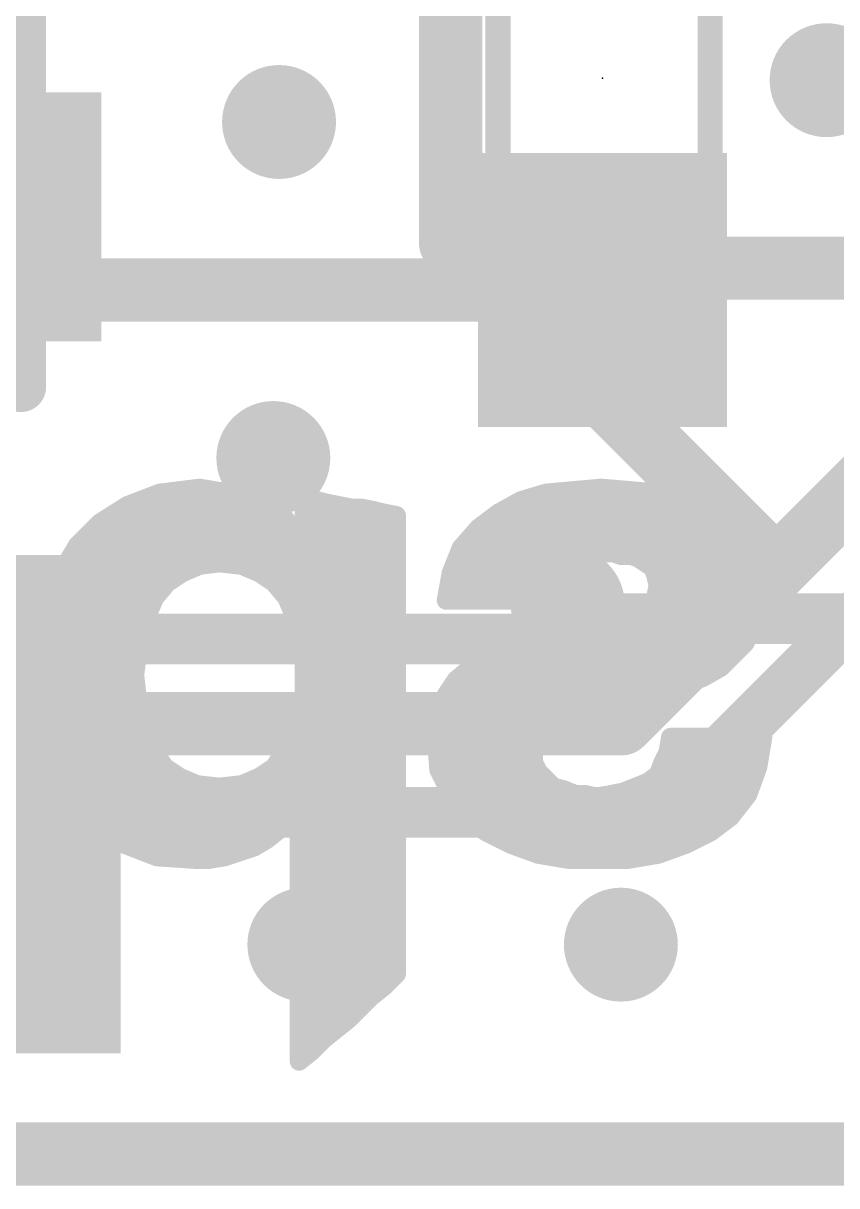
# Model space of a CAD drawing. Extents: x -25 to 77, y -62 to 26.
# Drawn here: x 15.71 to 18.974, y -0.127 to 4.539 of the extents above; entities that cross this region are included whole.
import ezdxf

# ---------------------------------------------------------------- set-up
doc = ezdxf.new("R2010")
doc.units = 0
for name, color, linetype in [('1', 12, 'CONTINUOUS'), ('16', 53, 'CONTINUOUS'), ('18', 110, 'CONTINUOUS'), ('20', 53, 'CONTINUOUS'), ('21', 41, 'CONTINUOUS'), ('22', 40, 'CONTINUOUS'), ('23', 53, 'CONTINUOUS'), ('51', 53, 'CONTINUOUS')]:
    doc.layers.add(name, color=color, linetype=linetype)

# ---------------------------------------------------------------- blocks, each defined once
blk = doc.blocks.new('RECT')
blk.add_solid([(-0.5, -0.5), (0.5, -0.5), (-0.5, 0.5), (0.5, 0.5)])
blk = doc.blocks.new('ROUNDV')
at = {"const_width": 0.5}
blk.add_lwpolyline([(0, -0.25, 1), (0, 0.25, 1), (0, -0.25)], format="xyb", dxfattribs=at)

msp = doc.modelspace()

# ---------------------------------------------------------------- linework, layer by layer
at = {"layer": '1'}
for points, const_width in [([(18.034, 3.468), (18.122, 3.556)], 0.254), ([(18.122, 3.556), (20.066, 3.556)], 0.254), ([(18.034, 3.468), (14.5678, 3.468)], 0.254), ([(17.9527, 2.1488), (17.8943, 2.2073)], 0.2032), ([(19.6774, 2.1488), (17.9527, 2.1488)], 0.2032), ([(0, 0), (25.4, 0)], 0.254)]:
    msp.add_lwpolyline(points, dxfattribs=dict(at, const_width=const_width))
for points, const_width in [([(18.122, 3.6195, 1), (18.122, 3.4925)], 0.127), ([(18.1669, 3.5111, 1), (18.0771, 3.6009)], 0.127), ([(18.034, 3.4045, 1), (18.034, 3.5315)], 0.127), ([(17.9891, 3.5129, 1), (18.0789, 3.4231)], 0.127), ([(17.9302, 2.2432, 1), (17.8584, 2.1713)], 0.1016), ([(17.9527, 2.1996, 1), (17.9527, 2.098)], 0.1016), ([(17.9168, 2.1129, 1), (17.9886, 2.1848)], 0.1016)]:
    msp.add_lwpolyline(points, format="xyb", dxfattribs=dict(at, const_width=const_width))
at = {"layer": '16'}
for points, const_width in [([(17.4244, 4.666), (17.4244, 3.6576)], 0.254), ([(17.4244, 3.6576), (18.7325, 2.3495)], 0.254), ([(18.7325, 2.3495), (19.7104, 3.3274)], 0.254), ([(20.066, 3.175), (18.2626, 1.3716)], 0.2032), ([(18.1102, 1.7272), (18.7325, 2.3495)], 0.254), ([(17.8943, 2.2073), (17.7546, 2.0676)], 0.2032), ([(17.7546, 2.0676), (10.8864, 2.0676)], 0.2032), ([(10.7188, 1.7272), (18.1102, 1.7272)], 0.254), ([(18.2626, 1.3716), (12.5476, 1.3716)], 0.2032), ([(0, 0), (25.4, 0)], 0.254)]:
    msp.add_lwpolyline(points, dxfattribs=dict(at, const_width=const_width))
for points, const_width in [([(17.4693, 3.7025, 1), (17.3795, 3.6127)], 0.127), ([(17.3609, 3.6576, 1), (17.4879, 3.6576)], 0.127), ([(18.7774, 2.3046, 1), (18.6876, 2.3944)], 0.127), ([(18.6876, 2.3944, 1), (18.7774, 2.3046)], 0.127), ([(18.6876, 2.3046, 1), (18.7774, 2.3944)], 0.127), ([(17.9302, 2.1713, 1), (17.8584, 2.2432)], 0.1016), ([(17.7187, 2.1035, 1), (17.7905, 2.0316)], 0.1016), ([(17.7546, 2.0168, 1), (17.7546, 2.1184)], 0.1016), ([(18.0653, 1.7721, 1), (18.1551, 1.6823)], 0.127), ([(18.1102, 1.6637, 1), (18.1102, 1.7907)], 0.127), ([(18.2267, 1.4075, 1), (18.2985, 1.3357)], 0.1016), ([(18.2626, 1.3208, 1), (18.2626, 1.4224)], 0.1016)]:
    msp.add_lwpolyline(points, format="xyb", dxfattribs=dict(at, const_width=const_width))
at = {"layer": '20', "const_width": 0.2032}
msp.add_lwpolyline([(25.4, 0), (0, 0)], dxfattribs=at)
at = {"layer": '21', "const_width": 0.2032}
msp.add_lwpolyline([(15.7, 4.73), (15.7, 3.08)], dxfattribs=at)
at = {"layer": '21', "const_width": 0.1016}
msp.add_lwpolyline([(15.6492, 3.08, 1), (15.7508, 3.08)], format="xyb", dxfattribs=at)
at = {"layer": '22', "const_width": 0.0762}
for points in [[(16.417, 2.673), (16.257, 2.653)], [(16.597, 2.643), (16.417, 2.673)], [(18.027, 2.673), (17.807, 2.653)], [(18.147, 2.663), (18.027, 2.673)], [(16.257, 2.653), (16.127, 2.603)], [(16.369, 2.667), (16.453, 2.667)], [(16.657, 2.613), (16.597, 2.643)], [(16.887, 2.623), (16.837, 2.633)], [(16.837, 2.633), (16.837, 2.453)], [(16.927, 2.613), (16.887, 2.623)], [(17.707, 2.623), (17.617, 2.573)], [(17.807, 2.653), (17.707, 2.623)], [(17.961, 2.667), (18.099, 2.667)], [(18.257, 2.653), (18.147, 2.663)], [(18.357, 2.623), (18.257, 2.653)], [(18.447, 2.573), (18.357, 2.623)], [(16.127, 2.603), (16.017, 2.533)], [(16.1078, 2.5908), (16.694, 2.5908)], [(16.757, 2.553), (16.657, 2.613)], [(16.837, 2.5908), (17.078, 2.5908)], [(17.027, 2.593), (16.927, 2.613)], [(17.067, 2.593), (17.027, 2.593)], [(17.117, 2.583), (17.067, 2.593)], [(17.157, 2.573), (17.117, 2.583)], [(17.649, 2.5908), (18.415, 2.5908)], [(16.017, 2.533), (15.927, 2.443)], [(16.837, 2.453), (16.757, 2.553)], [(17.207, 2.563), (17.157, 2.573)], [(17.207, 0.723), (17.207, 2.563)], [(17.617, 2.573), (17.537, 2.513)], [(18.527, 2.513), (18.447, 2.573)], [(15.9986, 2.5146), (16.7877, 2.5146)], [(16.837, 2.5146), (17.207, 2.5146)], [(17.537, 2.513), (17.467, 2.433)], [(17.5391, 2.5146), (18.5249, 2.5146)], [(18.587, 2.443), (18.527, 2.513)], [(15.927, 2.443), (15.857, 2.323)], [(15.9243, 2.4384), (17.207, 2.4384)], [(17.4717, 2.4384), (18.5888, 2.4384)], [(18.627, 2.343), (18.587, 2.443)], [(17.467, 2.433), (17.427, 2.333)], [(17.857, 2.373), (17.897, 2.393)], [(17.897, 2.393), (17.937, 2.403)], [(17.937, 2.403), (17.987, 2.413)], [(17.987, 2.413), (18.077, 2.413)], [(18.077, 2.413), (18.107, 2.403)], [(18.107, 2.403), (18.147, 2.403)], [(18.147, 2.403), (18.177, 2.393)], [(18.177, 2.393), (18.237, 2.353)], [(15.8799, 2.3622), (16.4151, 2.3622)], [(16.347, 2.333), (16.417, 2.363)], [(16.417, 2.363), (16.497, 2.373)], [(16.497, 2.373), (16.587, 2.363)], [(16.587, 2.363), (16.657, 2.333)], [(16.5889, 2.3622), (17.207, 2.3622)], [(17.4387, 2.3622), (17.8462, 2.3622)], [(17.797, 2.313), (17.857, 2.373)], [(18.2232, 2.3622), (18.6193, 2.3622)], [(18.237, 2.353), (18.247, 2.323)], [(18.647, 2.213), (18.627, 2.343)], [(15.857, 2.323), (15.807, 2.193)], [(16.287, 2.293), (16.347, 2.333)], [(16.657, 2.333), (16.717, 2.293)], [(17.427, 2.333), (17.407, 2.223)], [(17.787, 2.273), (17.797, 2.313)], [(18.247, 2.323), (18.257, 2.283)], [(15.8428, 2.286), (16.2812, 2.286)], [(16.237, 2.233), (16.287, 2.293)], [(16.717, 2.293), (16.767, 2.233)], [(16.7228, 2.286), (17.207, 2.286)], [(17.4185, 2.286), (17.7903, 2.286)], [(17.777, 2.223), (17.787, 2.273)], [(18.257, 2.283), (18.247, 2.233)], [(18.2563, 2.286), (18.6358, 2.286)], [(15.8135, 2.2098), (16.2271, 2.2098)], [(16.207, 2.163), (16.237, 2.233)], [(16.767, 2.233), (16.797, 2.163)], [(16.7769, 2.2098), (17.207, 2.2098)], [(17.407, 2.223), (17.777, 2.223)], [(18.247, 2.233), (18.217, 2.193)], [(18.2296, 2.2098), (18.6466, 2.2098)], [(18.637, 2.133), (18.647, 2.213)], [(15.807, 2.193), (15.777, 2.053)], [(16.177, 2.083), (16.207, 2.163)], [(16.797, 2.163), (16.837, 2.003)], [(18.177, 2.163), (18.117, 2.143)], [(18.217, 2.193), (18.177, 2.163)], [(15.7943, 2.1336), (16.196, 2.1336)], [(16.8043, 2.1336), (17.207, 2.1336)], [(18.117, 2.143), (17.977, 2.103)], [(18.0841, 2.1336), (18.6371, 2.1336)], [(18.607, 2.053), (18.637, 2.133)], [(16.157, 1.923), (16.177, 2.083)], [(17.817, 2.073), (17.727, 2.053)], [(17.897, 2.093), (17.817, 2.073)], [(17.977, 2.103), (17.897, 2.093)], [(15.777, 2.053), (15.777, 1.913)], [(15.7779, 2.0574), (16.1738, 2.0574)], [(16.8234, 2.0574), (17.207, 2.0574)], [(17.647, 2.023), (17.577, 1.993)], [(17.727, 2.053), (17.647, 2.023)], [(17.7468, 2.0574), (18.6087, 2.0574)], [(18.507, 1.953), (18.607, 2.053)], [(15.777, 1.9812), (16.1643, 1.9812)], [(16.837, 2.003), (16.837, 1.833)], [(16.837, 1.9812), (17.207, 1.9812)], [(17.577, 1.993), (17.507, 1.953)], [(17.5564, 1.9812), (18.5352, 1.9812)], [(16.157, 1.923), (15.777, 1.913)], [(15.777, 1.913), (16.157, 1.923)], [(16.167, 1.833), (16.157, 1.923)], [(17.507, 1.953), (17.447, 1.903)], [(18.437, 1.913), (18.507, 1.953)], [(15.777, 1.913), (15.787, 1.773)], [(15.7776, 1.905), (16.159, 1.905)], [(16.837, 1.905), (17.207, 1.905)], [(17.447, 1.903), (17.407, 1.843)], [(17.4494, 1.905), (18.4157, 1.905)], [(18.277, 1.863), (18.357, 1.883)], [(18.357, 1.883), (18.437, 1.913)], [(15.783, 1.8288), (16.1675, 1.8288)], [(16.177, 1.753), (16.167, 1.833)], [(16.837, 1.833), (16.797, 1.673)], [(16.836, 1.8288), (17.207, 1.8288)], [(17.407, 1.843), (17.377, 1.763)], [(17.4017, 1.8288), (18.176, 1.8288)], [(18.097, 1.813), (18.197, 1.833)], [(18.197, 1.833), (18.277, 1.863)], [(17.867, 1.753), (18.007, 1.793)], [(18.007, 1.793), (18.097, 1.813)], [(15.787, 1.773), (15.807, 1.633)], [(15.7899, 1.7526), (16.1771, 1.7526)], [(16.197, 1.673), (16.177, 1.753)], [(16.8169, 1.7526), (17.207, 1.7526)], [(17.377, 1.763), (17.367, 1.673)], [(17.3758, 1.7526), (17.8663, 1.7526)], [(17.817, 1.723), (17.867, 1.753)], [(17.767, 1.663), (17.787, 1.693)], [(17.787, 1.693), (17.817, 1.723)], [(15.8008, 1.6764), (16.1961, 1.6764)], [(15.857, 1.513), (16.197, 1.673)], [(16.197, 1.673), (15.857, 1.513)], [(16.277, 1.553), (16.197, 1.673)], [(16.797, 1.673), (16.717, 1.553)], [(16.7979, 1.6764), (17.207, 1.6764)], [(17.367, 1.673), (17.377, 1.543)], [(17.3674, 1.6764), (17.7759, 1.6764)], [(17.757, 1.623), (17.767, 1.663)], [(18.307, 1.673), (18.297, 1.613)], [(18.677, 1.673), (18.307, 1.673)], [(18.657, 1.553), (18.677, 1.673)], [(15.807, 1.633), (15.857, 1.513)], [(15.8207, 1.6002), (16.0423, 1.6002)], [(16.0423, 1.6002), (16.2455, 1.6002)], [(16.7485, 1.6002), (17.207, 1.6002)], [(17.3726, 1.6002), (17.757, 1.6002)], [(17.757, 1.573), (17.757, 1.623)], [(18.297, 1.613), (18.277, 1.573)], [(18.2906, 1.6002), (18.6649, 1.6002)], [(16.337, 1.513), (16.277, 1.553)], [(16.717, 1.553), (16.657, 1.513)], [(17.777, 1.533), (17.757, 1.573)], [(18.277, 1.573), (18.257, 1.523)], [(18.617, 1.443), (18.657, 1.553)], [(15.8524, 1.524), (15.8804, 1.524)], [(15.857, 1.513), (15.927, 1.403)], [(15.8804, 1.524), (16.3205, 1.524)], [(16.407, 1.483), (16.337, 1.513)], [(16.657, 1.513), (16.587, 1.483)], [(16.6735, 1.524), (17.207, 1.524)], [(17.377, 1.543), (17.427, 1.443)], [(17.3865, 1.524), (17.786, 1.524)], [(17.837, 1.473), (17.777, 1.533)], [(18.257, 1.523), (18.217, 1.493)], [(18.2574, 1.524), (18.6465, 1.524)], [(16.497, 1.473), (16.407, 1.483)], [(16.587, 1.483), (16.497, 1.473)], [(17.877, 1.463), (17.837, 1.473)], [(17.927, 1.443), (17.877, 1.463)], [(18.217, 1.493), (18.117, 1.453)], [(15.8985, 1.4478), (17.207, 1.4478)], [(17.4246, 1.4478), (17.915, 1.4478)], [(17.427, 1.443), (17.487, 1.353)], [(17.967, 1.443), (17.927, 1.443)], [(18.007, 1.433), (17.967, 1.443)], [(18.067, 1.443), (18.007, 1.433)], [(18.117, 1.453), (18.067, 1.443)], [(18.091, 1.4478), (18.6187, 1.4478)], [(18.547, 1.353), (18.617, 1.443)], [(15.927, 1.403), (16.017, 1.313)], [(15.9584, 1.3716), (16.7999, 1.3716)], [(16.777, 1.343), (16.817, 1.393)], [(16.817, 1.393), (16.817, 0.373)], [(16.817, 1.3716), (17.207, 1.3716)], [(17.4746, 1.3716), (18.5615, 1.3716)], [(16.737, 1.303), (16.777, 1.343)], [(17.487, 1.353), (17.567, 1.293)], [(18.467, 1.293), (18.547, 1.353)], [(16.017, 1.313), (16.117, 1.243)], [(16.0421, 1.2954), (16.7275, 1.2954)], [(16.687, 1.263), (16.737, 1.303)], [(16.817, 1.2954), (17.207, 1.2954)], [(17.5638, 1.2954), (18.4702, 1.2954)], [(17.567, 1.293), (17.667, 1.243)], [(18.367, 1.243), (18.467, 1.293)], [(16.117, 1.243), (16.247, 1.193)], [(16.517, 1.193), (16.637, 1.233)], [(16.637, 1.233), (16.687, 1.263)], [(17.667, 1.243), (17.777, 1.203)], [(18.257, 1.203), (18.367, 1.243)], [(16.1789, 1.2192), (16.5956, 1.2192)], [(16.247, 1.193), (16.397, 1.183)], [(16.397, 1.183), (16.457, 1.183)], [(16.457, 1.183), (16.517, 1.193)], [(16.817, 1.2192), (17.207, 1.2192)], [(17.7325, 1.2192), (18.3016, 1.2192)], [(17.777, 1.203), (17.897, 1.183)], [(17.897, 1.183), (18.137, 1.183)], [(18.137, 1.183), (18.257, 1.203)], [(16.817, 1.143), (17.207, 1.143)], [(16.817, 1.0668), (17.207, 1.0668)], [(16.817, 0.9906), (17.207, 0.9906)], [(16.817, 0.9144), (17.207, 0.9144)], [(16.817, 0.8382), (17.207, 0.8382)], [(16.817, 0.762), (17.207, 0.762)], [(17.157, 0.673), (17.207, 0.723)], [(16.817, 0.6858), (17.1698, 0.6858)], [(17.107, 0.633), (17.157, 0.673)], [(17.017, 0.543), (17.107, 0.633)], [(16.817, 0.6096), (17.0836, 0.6096)], [(16.817, 0.5334), (17.005, 0.5334)], [(16.917, 0.463), (17.017, 0.543)], [(16.817, 0.4572), (16.9112, 0.4572)], [(16.867, 0.413), (16.917, 0.463)], [(16.817, 0.373), (16.867, 0.413)], [(16.817, 0.381), (16.827, 0.381)]]:
    msp.add_lwpolyline(points, dxfattribs=at)
at = {"layer": '22', "const_width": 0.0381}
for points in [[(16.4201, 2.6918, 1), (16.4139, 2.6542)], [(16.4194, 2.6541, 1), (16.4146, 2.6919)], [(18.0286, 2.692, 1), (18.0254, 2.654)], [(18.0287, 2.654, 1), (18.0253, 2.692)], [(16.2546, 2.6719, 1), (16.2594, 2.6341)], [(16.2638, 2.6352, 1), (16.2502, 2.6708)], [(16.369, 2.6861, 1), (16.369, 2.648)], [(16.453, 2.648, 1), (16.453, 2.6861)], [(16.6055, 2.66, 1), (16.5885, 2.626)], [(16.5939, 2.6242, 1), (16.6001, 2.6618)], [(16.8407, 2.6517, 1), (16.8333, 2.6143)], [(16.856, 2.633, 1), (16.8179, 2.633)], [(16.8916, 2.6415, 1), (16.8824, 2.6045)], [(16.8833, 2.6043, 1), (16.8907, 2.6417)], [(17.7015, 2.6412, 1), (17.7125, 2.6048)], [(17.7163, 2.6063, 1), (17.6977, 2.6397)], [(17.8053, 2.672, 1), (17.8087, 2.634)], [(17.8125, 2.6348, 1), (17.8015, 2.6712)], [(17.961, 2.6861, 1), (17.961, 2.648)], [(18.099, 2.648, 1), (18.099, 2.6861)], [(18.1487, 2.682, 1), (18.1453, 2.644)], [(18.1454, 2.644, 1), (18.1486, 2.682)], [(18.2625, 2.6712, 1), (18.2515, 2.6348)], [(18.2553, 2.634, 1), (18.2587, 2.672)], [(18.3663, 2.6397, 1), (18.3477, 2.6063)], [(18.3515, 2.6048, 1), (18.3625, 2.6412)], [(16.1078, 2.6099, 1), (16.1078, 2.5718)], [(16.1202, 2.6208, 1), (16.1338, 2.5852)], [(16.1372, 2.5869, 1), (16.1168, 2.6191)], [(16.6668, 2.6293, 1), (16.6472, 2.5967)], [(16.6485, 2.596, 1), (16.6655, 2.63)], [(16.694, 2.5718, 1), (16.694, 2.6099)], [(16.837, 2.6099, 1), (16.837, 2.5718)], [(16.9307, 2.6317, 1), (16.9233, 2.5943)], [(16.9224, 2.5945, 1), (16.9316, 2.6315)], [(17.027, 2.612, 1), (17.027, 2.5739)], [(17.0233, 2.5743, 1), (17.0307, 2.6117)], [(17.0707, 2.6117, 1), (17.0633, 2.5743)], [(17.067, 2.5739, 1), (17.067, 2.612)], [(17.078, 2.5718, 1), (17.078, 2.6099)], [(17.1216, 2.6015, 1), (17.1124, 2.5645)], [(17.1133, 2.5643, 1), (17.1207, 2.6017)], [(17.649, 2.6099, 1), (17.649, 2.5718)], [(18.415, 2.5718, 1), (18.415, 2.6099)], [(16.0068, 2.5491, 1), (16.0272, 2.5169)], [(16.0305, 2.5195, 1), (16.0035, 2.5465)], [(16.7719, 2.5649, 1), (16.7421, 2.5411)], [(16.7472, 2.5367, 1), (16.7668, 2.5693)], [(17.1607, 2.5917, 1), (17.1533, 2.5543)], [(17.1524, 2.5545, 1), (17.1616, 2.5915)], [(17.2261, 2.563, 1), (17.188, 2.563)], [(17.2033, 2.5443, 1), (17.2107, 2.5817)], [(17.6077, 2.5897, 1), (17.6263, 2.5563)], [(17.6284, 2.5578, 1), (17.6056, 2.5882)], [(18.4584, 2.5882, 1), (18.4356, 2.5578)], [(18.4377, 2.5563, 1), (18.4563, 2.5897)], [(15.9986, 2.5337, 1), (15.9986, 2.4956)], [(16.7877, 2.4956, 1), (16.7877, 2.5337)], [(16.837, 2.5337, 1), (16.837, 2.4956)], [(17.207, 2.4956, 1), (17.207, 2.5337)], [(17.5256, 2.5282, 1), (17.5484, 2.4978)], [(17.5391, 2.5337, 1), (17.5391, 2.4956)], [(17.5513, 2.5005, 1), (17.5227, 2.5255)], [(18.5415, 2.5254, 1), (18.5125, 2.5006)], [(18.5156, 2.4978, 1), (18.5384, 2.5282)], [(18.5249, 2.4956, 1), (18.5249, 2.5337)], [(15.9243, 2.4575, 1), (15.9243, 2.4194)], [(15.9135, 2.4565, 1), (15.9405, 2.4295)], [(15.9435, 2.4334, 1), (15.9105, 2.4526)], [(16.8221, 2.4411, 1), (16.8519, 2.4649)], [(17.207, 2.4194, 1), (17.207, 2.4575)], [(17.4717, 2.4575, 1), (17.4717, 2.4194)], [(18.6047, 2.4501, 1), (18.5693, 2.4359)], [(18.5725, 2.4306, 1), (18.6015, 2.4554)], [(18.5888, 2.4194, 1), (18.5888, 2.4575)], [(16.8179, 2.453, 1), (16.856, 2.453)], [(17.4527, 2.4455, 1), (17.4813, 2.4205)], [(17.4847, 2.4259, 1), (17.4493, 2.4401)], [(17.8924, 2.4115, 1), (17.9016, 2.3745)], [(17.9055, 2.376, 1), (17.8885, 2.41)], [(17.9333, 2.4217, 1), (17.9407, 2.3843)], [(17.9416, 2.3845, 1), (17.9324, 2.4215)], [(17.987, 2.4321, 1), (17.987, 2.394)], [(17.9907, 2.3943, 1), (17.9833, 2.4317)], [(18.083, 2.4311, 1), (18.071, 2.3949)], [(18.077, 2.394, 1), (18.077, 2.4321)], [(18.107, 2.4221, 1), (18.107, 2.384)], [(18.101, 2.3849, 1), (18.113, 2.4211)], [(18.153, 2.4211, 1), (18.141, 2.3849)], [(18.147, 2.384, 1), (18.147, 2.4221)], [(18.1876, 2.4089, 1), (18.1664, 2.3771)], [(18.171, 2.3749, 1), (18.183, 2.4111)], [(15.8799, 2.3813, 1), (15.8799, 2.3432)], [(16.4146, 2.3819, 1), (16.4194, 2.3441)], [(16.4245, 2.3455, 1), (16.4095, 2.3805)], [(16.4151, 2.3432, 1), (16.4151, 2.3813)], [(16.4991, 2.3919, 1), (16.4949, 2.3541)], [(16.4994, 2.3541, 1), (16.4946, 2.3919)], [(16.5945, 2.3805, 1), (16.5795, 2.3455)], [(16.5889, 2.3813, 1), (16.5889, 2.3432)], [(16.5849, 2.3441, 1), (16.5891, 2.3819)], [(17.207, 2.3432, 1), (17.207, 2.3813)], [(17.4387, 2.3813, 1), (17.4387, 2.3432)], [(17.8485, 2.39, 1), (17.8655, 2.356)], [(17.8705, 2.3595, 1), (17.8435, 2.3865)], [(17.8462, 2.3432, 1), (17.8462, 2.3813)], [(18.2232, 2.3813, 1), (18.2232, 2.3432)], [(18.2551, 2.359, 1), (18.2189, 2.347)], [(18.2264, 2.3371, 1), (18.2476, 2.3689)], [(18.6458, 2.3459, 1), (18.6082, 2.3401)], [(18.6193, 2.3432, 1), (18.6193, 2.3813)], [(15.8405, 2.3326, 1), (15.8735, 2.3134)], [(15.8748, 2.3162, 1), (15.8392, 2.3298)], [(16.3395, 2.3505, 1), (16.3545, 2.3155)], [(16.3576, 2.3171, 1), (16.3364, 2.3489)], [(16.6676, 2.3489, 1), (16.6464, 2.3171)], [(16.6495, 2.3155, 1), (16.6645, 2.3505)], [(17.4093, 2.3401, 1), (17.4447, 2.3259)], [(17.4457, 2.3296, 1), (17.4083, 2.3364)], [(17.7835, 2.3265, 1), (17.8105, 2.2995)], [(17.8155, 2.3084, 1), (17.7785, 2.3176)], [(18.2655, 2.3276, 1), (18.2285, 2.3184)], [(18.2289, 2.317, 1), (18.2651, 2.329)], [(18.6093, 2.3359, 1), (18.6447, 2.3501)], [(15.8428, 2.3051, 1), (15.8428, 2.267)], [(16.2764, 2.3089, 1), (16.2976, 2.2771)], [(16.3016, 2.2808, 1), (16.2724, 2.3052)], [(16.2812, 2.267, 1), (16.2812, 2.3051)], [(16.7316, 2.3052, 1), (16.7024, 2.2808)], [(16.7228, 2.3051, 1), (16.7228, 2.267)], [(16.7064, 2.2771, 1), (16.7276, 2.3089)], [(17.207, 2.267, 1), (17.207, 2.3051)], [(17.4185, 2.3051, 1), (17.4185, 2.267)], [(17.7685, 2.2776, 1), (17.8055, 2.2684)], [(17.8057, 2.2693, 1), (17.7683, 2.2767)], [(17.7903, 2.267, 1), (17.7903, 2.3051)], [(18.2563, 2.3051, 1), (18.2563, 2.267)], [(18.2757, 2.2793, 1), (18.2383, 2.2867)], [(18.2385, 2.2784, 1), (18.2755, 2.2876)], [(18.6358, 2.267, 1), (18.6358, 2.3051)], [(15.8135, 2.2288, 1), (15.8135, 2.1907)], [(16.2224, 2.2452, 1), (16.2516, 2.2208)], [(16.2545, 2.2255, 1), (16.2195, 2.2405)], [(16.2271, 2.1907, 1), (16.2271, 2.2288)], [(16.7845, 2.2405, 1), (16.7495, 2.2255)], [(16.7524, 2.2208, 1), (16.7816, 2.2452)], [(16.7769, 2.2288, 1), (16.7769, 2.1907)], [(17.207, 2.1907, 1), (17.207, 2.2288)], [(17.407, 2.2421, 1), (17.407, 2.204)], [(17.3883, 2.2264, 1), (17.4257, 2.2196)], [(17.7583, 2.2267, 1), (17.7957, 2.2193)], [(17.777, 2.204, 1), (17.777, 2.2421)], [(18.2296, 2.2288, 1), (18.2296, 2.1907)], [(18.2283, 2.2367, 1), (18.2657, 2.2293)], [(18.2622, 2.2216, 1), (18.2318, 2.2444)], [(18.6659, 2.2106, 1), (18.6281, 2.2154)], [(18.6466, 2.1907, 1), (18.6466, 2.2288)], [(15.7892, 2.1998, 1), (15.8248, 2.1862)], [(15.8256, 2.189, 1), (15.7884, 2.197)], [(16.2248, 2.1563, 1), (16.1892, 2.1697)], [(16.8155, 2.1676, 1), (16.7785, 2.1584)], [(18.1656, 2.1782, 1), (18.1884, 2.1478)], [(18.183, 2.1449, 1), (18.171, 2.1811)], [(18.2018, 2.2044, 1), (18.2322, 2.1816)], [(18.2284, 2.1778, 1), (18.2056, 2.2082)], [(18.6282, 2.2101, 1), (18.6658, 2.2159)], [(15.7943, 2.1526, 1), (15.7943, 2.1145)], [(16.1895, 2.1705, 1), (16.2245, 2.1555)], [(16.196, 2.1145, 1), (16.196, 2.1526)], [(16.7795, 2.1555, 1), (16.8145, 2.1705)], [(16.8043, 2.1526, 1), (16.8043, 2.1145)], [(17.207, 2.1145, 1), (17.207, 2.1526)], [(18.0841, 2.1526, 1), (18.0841, 2.1145)], [(18.111, 2.1611, 1), (18.123, 2.1249)], [(18.1222, 2.1247, 1), (18.1118, 2.1613)], [(18.6181, 2.1354, 1), (18.6559, 2.1306)], [(18.6548, 2.1263, 1), (18.6192, 2.1397)], [(18.6371, 2.1145, 1), (18.6371, 2.1526)], [(16.1592, 2.0897, 1), (16.1948, 2.0763)], [(16.1959, 2.0806, 1), (16.1581, 2.0854)], [(17.8124, 2.0915, 1), (17.8216, 2.0545)], [(17.8211, 2.0544, 1), (17.8129, 2.0916)], [(17.8946, 2.1119, 1), (17.8994, 2.0741)], [(17.9016, 2.0745, 1), (17.8924, 2.1115)], [(17.9718, 2.1213, 1), (17.9822, 2.0847)], [(17.9794, 2.0841, 1), (17.9746, 2.1219)], [(15.7961, 2.053, 1), (15.758, 2.053)], [(15.7584, 2.057, 1), (15.7956, 2.049)], [(15.7779, 2.0764, 1), (15.7779, 2.0383)], [(16.1738, 2.0383, 1), (16.1738, 2.0764)], [(16.8234, 2.0764, 1), (16.8234, 2.0383)], [(17.207, 2.0383, 1), (17.207, 2.0764)], [(17.6403, 2.0408, 1), (17.6537, 2.0052)], [(17.6545, 2.0055, 1), (17.6395, 2.0405)], [(17.7229, 2.0716, 1), (17.7311, 2.0344)], [(17.7337, 2.0352, 1), (17.7203, 2.0708)], [(17.7468, 2.0764, 1), (17.7468, 2.0383)], [(18.5892, 2.0597, 1), (18.6248, 2.0463)], [(18.6205, 2.0395, 1), (18.5935, 2.0665)], [(18.6087, 2.0383, 1), (18.6087, 2.0764)], [(15.777, 2.0002, 1), (15.777, 1.9622)], [(16.1643, 1.9622, 1), (16.1643, 2.0002)], [(16.856, 2.003, 1), (16.8179, 2.003)], [(16.837, 2.0002, 1), (16.837, 1.9622)], [(16.8185, 1.9984, 1), (16.8555, 2.0076)], [(17.207, 1.9622, 1), (17.207, 2.0002)], [(17.5564, 2.0002, 1), (17.5564, 1.9622)], [(17.5695, 2.0105, 1), (17.5845, 1.9755)], [(17.5865, 1.9765, 1), (17.5675, 2.0095)], [(18.5352, 1.9622, 1), (18.5352, 2.0002)], [(16.1759, 1.9251, 1), (16.1381, 1.9209)], [(16.1575, 1.904, 1), (16.1565, 1.942)], [(16.1575, 1.904, 1), (16.1565, 1.942)], [(17.4975, 1.9695, 1), (17.5165, 1.9365)], [(17.5192, 1.9384, 1), (17.4948, 1.9676)], [(18.4935, 1.9665, 1), (18.5205, 1.9395)], [(18.5165, 1.9365, 1), (18.4975, 1.9695)], [(15.796, 1.9144, 1), (15.758, 1.9116)], [(15.7765, 1.932, 1), (15.7775, 1.894)], [(15.7765, 1.932, 1), (15.7775, 1.894)], [(15.758, 1.913, 1), (15.7961, 1.913)], [(15.7776, 1.9241, 1), (15.7776, 1.886)], [(16.1381, 1.9254, 1), (16.1759, 1.9206)], [(16.159, 1.886, 1), (16.159, 1.9241)], [(16.837, 1.9241, 1), (16.837, 1.886)], [(17.207, 1.886, 1), (17.207, 1.9241)], [(17.4348, 1.9176, 1), (17.4592, 1.8884)], [(17.4494, 1.9241, 1), (17.4494, 1.886)], [(17.4629, 1.8924, 1), (17.4311, 1.9136)], [(18.3503, 1.9008, 1), (18.3637, 1.8652)], [(18.3616, 1.8645, 1), (18.3524, 1.9015)], [(18.4157, 1.886, 1), (18.4157, 1.9241)], [(18.4275, 1.9295, 1), (18.4465, 1.8965)], [(18.4437, 1.8952, 1), (18.4303, 1.9308)], [(15.783, 1.8478, 1), (15.783, 1.8097)], [(16.1859, 1.8354, 1), (16.1481, 1.8306)], [(16.1675, 1.8097, 1), (16.1675, 1.8478)], [(16.836, 1.8478, 1), (16.836, 1.8097)], [(16.8555, 1.8284, 1), (16.8185, 1.8376)], [(17.207, 1.8097, 1), (17.207, 1.8478)], [(17.4017, 1.8478, 1), (17.4017, 1.8097)], [(17.3911, 1.8536, 1), (17.4229, 1.8324)], [(17.4248, 1.8363, 1), (17.3892, 1.8497)], [(18.176, 1.8097, 1), (18.176, 1.8478)], [(18.1903, 1.8508, 1), (18.2037, 1.8152)], [(18.2007, 1.8143, 1), (18.1933, 1.8517)], [(18.2724, 1.8815, 1), (18.2816, 1.8445)], [(18.2837, 1.8452, 1), (18.2703, 1.8808)], [(16.1481, 1.8309, 1), (16.1859, 1.8351)], [(16.8179, 1.833, 1), (16.856, 1.833)], [(18.0029, 1.8116, 1), (18.0111, 1.7744)], [(18.0122, 1.7747, 1), (18.0018, 1.8113)], [(18.0933, 1.8317, 1), (18.1007, 1.7943)], [(18.1011, 1.7944, 1), (18.0929, 1.8316)], [(15.8059, 1.7757, 1), (15.7681, 1.7703)], [(15.768, 1.7716, 1), (15.806, 1.7744)], [(15.7899, 1.7717, 1), (15.7899, 1.7336)], [(16.1955, 1.7576, 1), (16.1585, 1.7484)], [(16.1581, 1.7506, 1), (16.1959, 1.7554)], [(16.1771, 1.7336, 1), (16.1771, 1.7717)], [(16.8169, 1.7717, 1), (16.8169, 1.7336)], [(17.207, 1.7336, 1), (17.207, 1.7717)], [(17.3758, 1.7717, 1), (17.3758, 1.7336)], [(17.3592, 1.7697, 1), (17.3948, 1.7563)], [(17.3959, 1.7609, 1), (17.3581, 1.7651)], [(17.8618, 1.7713, 1), (17.8722, 1.7347)], [(17.8768, 1.7367, 1), (17.8572, 1.7693)], [(17.8663, 1.7336, 1), (17.8663, 1.7717)], [(17.8029, 1.6824, 1), (17.7711, 1.7036)], [(17.8072, 1.7393, 1), (17.8268, 1.7067)], [(17.8305, 1.7095, 1), (17.8035, 1.7365)], [(15.8008, 1.6955, 1), (15.8008, 1.6574)], [(16.2129, 1.6836, 1), (16.1811, 1.6624)], [(16.1785, 1.6684, 1), (16.2155, 1.6776)], [(16.2051, 1.6558, 1), (16.1889, 1.6902)], [(16.2051, 1.6558, 1), (16.1889, 1.6902)], [(16.1961, 1.6574, 1), (16.1961, 1.6955)], [(16.7785, 1.6776, 1), (16.8155, 1.6684)], [(16.7979, 1.6955, 1), (16.7979, 1.6574)], [(16.8129, 1.6624, 1), (16.7811, 1.6836)], [(17.207, 1.6574, 1), (17.207, 1.6955)], [(17.386, 1.6745, 1), (17.348, 1.6715)], [(17.3481, 1.6751, 1), (17.3859, 1.6709)], [(17.3674, 1.6955, 1), (17.3674, 1.6574)], [(17.7511, 1.6736, 1), (17.7829, 1.6524)], [(17.7855, 1.6584, 1), (17.7485, 1.6676)], [(17.7735, 1.7065, 1), (17.8005, 1.6795)], [(17.7759, 1.6574, 1), (17.7759, 1.6955)], [(18.307, 1.6921, 1), (18.307, 1.654)], [(18.3258, 1.6699, 1), (18.2882, 1.6761)], [(18.6958, 1.6699, 1), (18.6582, 1.6761)], [(18.677, 1.654, 1), (18.677, 1.6921)], [(15.8246, 1.6403, 1), (15.7894, 1.6257)], [(15.7881, 1.6303, 1), (15.8259, 1.6357)], [(15.8207, 1.6193, 1), (15.8207, 1.5812)], [(16.0423, 1.6193, 1), (16.0423, 1.5812)], [(16.0423, 1.5812, 1), (16.0423, 1.6193)], [(16.2455, 1.5812, 1), (16.2455, 1.6193)], [(16.7485, 1.6193, 1), (16.7485, 1.5812)], [(17.207, 1.5812, 1), (17.207, 1.6193)], [(17.3726, 1.6193, 1), (17.3726, 1.5812)], [(17.7761, 1.623, 1), (17.738, 1.623)], [(17.7385, 1.6276, 1), (17.7755, 1.6184)], [(17.757, 1.5812, 1), (17.757, 1.6193)], [(18.2906, 1.6193, 1), (18.2906, 1.5812)], [(18.2782, 1.6161, 1), (18.3158, 1.6099)], [(18.314, 1.6045, 1), (18.28, 1.6215)], [(18.6649, 1.5812, 1), (18.6649, 1.6193)], [(16.2876, 1.5689, 1), (16.2664, 1.5371)], [(16.7276, 1.5371, 1), (16.7064, 1.5689)], [(17.774, 1.5815, 1), (17.74, 1.5645)], [(17.738, 1.573, 1), (17.7761, 1.573)], [(18.26, 1.5815, 1), (18.294, 1.5645)], [(18.2947, 1.5659, 1), (18.2593, 1.5801)], [(18.6749, 1.5465, 1), (18.6391, 1.5595)], [(15.8524, 1.5431, 1), (15.8524, 1.505)], [(15.8731, 1.5232, 1), (15.8409, 1.5028)], [(15.8489, 1.5302, 1), (15.8651, 1.4958)], [(15.8489, 1.5302, 1), (15.8651, 1.4958)], [(15.8804, 1.5431, 1), (15.8804, 1.505)], [(15.8804, 1.505, 1), (15.8804, 1.5431)], [(16.2611, 1.5424, 1), (16.2929, 1.5636)], [(16.3445, 1.5305, 1), (16.3295, 1.4955)], [(16.3205, 1.505, 1), (16.3205, 1.5431)], [(16.3264, 1.4971, 1), (16.3476, 1.5289)], [(16.6464, 1.5289, 1), (16.6676, 1.4971)], [(16.6645, 1.4955, 1), (16.6495, 1.5305)], [(16.6735, 1.5431, 1), (16.6735, 1.505)], [(16.7011, 1.5636, 1), (16.7329, 1.5424)], [(17.207, 1.505, 1), (17.207, 1.5431)], [(17.394, 1.5515, 1), (17.36, 1.5345)], [(17.358, 1.5415, 1), (17.396, 1.5445)], [(17.3865, 1.5431, 1), (17.3865, 1.505)], [(17.7905, 1.5465, 1), (17.7635, 1.5195)], [(17.76, 1.5245, 1), (17.794, 1.5415)], [(17.786, 1.505, 1), (17.786, 1.5431)], [(18.2393, 1.5301, 1), (18.2747, 1.5159)], [(18.2574, 1.5431, 1), (18.2574, 1.505)], [(18.2684, 1.5078, 1), (18.2456, 1.5382)], [(18.6382, 1.5561, 1), (18.6758, 1.5499)], [(18.6465, 1.505, 1), (18.6465, 1.5431)], [(15.8394, 1.5057, 1), (15.8746, 1.5203)], [(16.4091, 1.5019, 1), (16.4049, 1.4641)], [(16.3995, 1.4655, 1), (16.4145, 1.5005)], [(16.4949, 1.4919, 1), (16.4991, 1.4541)], [(16.4949, 1.4541, 1), (16.4991, 1.4919)], [(16.5795, 1.5005, 1), (16.5945, 1.4655)], [(16.5891, 1.4641, 1), (16.5849, 1.5019)], [(17.8416, 1.4915, 1), (17.8324, 1.4545)], [(17.8235, 1.4595, 1), (17.8505, 1.4865)], [(17.8841, 1.4807, 1), (17.8699, 1.4453)], [(17.8724, 1.4445, 1), (17.8816, 1.4815)], [(18.2056, 1.5082, 1), (18.2284, 1.4778)], [(18.2241, 1.4753, 1), (18.2099, 1.5107)], [(15.8985, 1.4668, 1), (15.8985, 1.4287)], [(17.207, 1.4287, 1), (17.207, 1.4668)], [(17.4246, 1.4668, 1), (17.4246, 1.4287)], [(17.4429, 1.4536, 1), (17.4111, 1.4324)], [(17.41, 1.4345, 1), (17.444, 1.4515)], [(17.927, 1.4621, 1), (17.927, 1.424)], [(17.915, 1.4287, 1), (17.915, 1.4668)], [(17.9199, 1.4253, 1), (17.9341, 1.4607)], [(17.9716, 1.4615, 1), (17.9624, 1.4245)], [(17.967, 1.424, 1), (17.967, 1.4621)], [(18.0039, 1.4518, 1), (18.0101, 1.4142)], [(18.0024, 1.4145, 1), (18.0116, 1.4515)], [(18.0633, 1.4617, 1), (18.0707, 1.4243)], [(18.0701, 1.4242, 1), (18.0639, 1.4618)], [(18.091, 1.4668, 1), (18.091, 1.4287)], [(18.1099, 1.4707, 1), (18.1241, 1.4353)], [(18.1207, 1.4343, 1), (18.1133, 1.4717)], [(18.5991, 1.4495, 1), (18.6349, 1.4365)], [(18.632, 1.4313, 1), (18.602, 1.4547)], [(18.6187, 1.4287, 1), (18.6187, 1.4668)], [(15.9405, 1.4165, 1), (15.9135, 1.3895)], [(15.9109, 1.3928, 1), (15.9431, 1.4132)], [(15.9584, 1.3907, 1), (15.9584, 1.3526)], [(16.8361, 1.393, 1), (16.798, 1.393)], [(16.817, 1.3907, 1), (16.817, 1.3526)], [(16.7999, 1.3526, 1), (16.7999, 1.3907)], [(16.8319, 1.3811, 1), (16.8021, 1.4049)], [(17.207, 1.3526, 1), (17.207, 1.3907)], [(17.4746, 1.3907, 1), (17.4746, 1.3526)], [(18.5615, 1.3526, 1), (18.5615, 1.3907)], [(16.7621, 1.3549, 1), (16.7919, 1.3311)], [(16.7905, 1.3295, 1), (16.7635, 1.3565)], [(17.4984, 1.3682, 1), (17.4756, 1.3378)], [(17.4711, 1.3424, 1), (17.5029, 1.3636)], [(18.532, 1.3647, 1), (18.562, 1.3413)], [(18.5584, 1.3378, 1), (18.5356, 1.3682)], [(16.0279, 1.3286, 1), (16.0061, 1.2974)], [(16.0035, 1.2995, 1), (16.0305, 1.3265)], [(16.0421, 1.3145, 1), (16.0421, 1.2764)], [(16.7235, 1.3165, 1), (16.7505, 1.2895)], [(16.7489, 1.2881, 1), (16.7251, 1.3179)], [(16.7275, 1.2764, 1), (16.7275, 1.3145)], [(16.817, 1.3145, 1), (16.817, 1.2764)], [(17.207, 1.2764, 1), (17.207, 1.3145)], [(17.5638, 1.3145, 1), (17.5638, 1.2764)], [(17.5755, 1.31, 1), (17.5585, 1.276)], [(17.5556, 1.2778, 1), (17.5784, 1.3082)], [(18.4556, 1.3082, 1), (18.4784, 1.2778)], [(18.4755, 1.276, 1), (18.4585, 1.31)], [(18.4702, 1.2764, 1), (18.4702, 1.3145)], [(16.1238, 1.2608, 1), (16.1102, 1.2252)], [(16.1061, 1.2274, 1), (16.1279, 1.2586)], [(16.6272, 1.2493, 1), (16.6468, 1.2167)], [(16.643, 1.2149, 1), (16.631, 1.2511)], [(16.6751, 1.2779, 1), (16.6989, 1.2481)], [(16.6968, 1.2467, 1), (16.6772, 1.2793)], [(17.6735, 1.2609, 1), (17.6605, 1.2251)], [(17.6585, 1.226, 1), (17.6755, 1.26)], [(18.3585, 1.26, 1), (18.3755, 1.226)], [(18.3735, 1.2251, 1), (18.3605, 1.2609)], [(16.1789, 1.2383, 1), (16.1789, 1.2002)], [(16.2483, 1.212, 1), (16.2457, 1.174)], [(16.2402, 1.1752, 1), (16.2538, 1.2108)], [(16.397, 1.2021, 1), (16.397, 1.164)], [(16.3957, 1.164, 1), (16.3983, 1.202)], [(16.4539, 1.2018, 1), (16.4601, 1.1642)], [(16.457, 1.164, 1), (16.457, 1.2021)], [(16.511, 1.2111, 1), (16.523, 1.1749)], [(16.5201, 1.1742, 1), (16.5139, 1.2118)], [(16.5956, 1.2002, 1), (16.5956, 1.2383)], [(16.817, 1.2383, 1), (16.817, 1.2002)], [(17.207, 1.2002, 1), (17.207, 1.2383)], [(17.7325, 1.2383, 1), (17.7325, 1.2002)], [(17.7801, 1.2218, 1), (17.7739, 1.1842)], [(17.7705, 1.1851, 1), (17.7835, 1.2209)], [(17.897, 1.2021, 1), (17.897, 1.164)], [(17.8939, 1.1642, 1), (17.9001, 1.2018)], [(18.1339, 1.2018, 1), (18.1401, 1.1642)], [(18.137, 1.164, 1), (18.137, 1.2021)], [(18.2505, 1.2209, 1), (18.2635, 1.1851)], [(18.2601, 1.1842, 1), (18.2539, 1.2218)], [(18.3016, 1.2002, 1), (18.3016, 1.2383)], [(16.817, 1.1621, 1), (16.817, 1.124)], [(17.207, 1.124, 1), (17.207, 1.1621)], [(16.817, 1.0858, 1), (16.817, 1.0477)], [(17.207, 1.0477, 1), (17.207, 1.0858)], [(16.817, 1.0096, 1), (16.817, 0.9716)], [(17.207, 0.9716, 1), (17.207, 1.0096)], [(16.817, 0.9335, 1), (16.817, 0.8953)], [(17.207, 0.8953, 1), (17.207, 0.9335)], [(16.817, 0.8573, 1), (16.817, 0.8192)], [(17.207, 0.8192, 1), (17.207, 0.8573)], [(16.817, 0.7811, 1), (16.817, 0.7429)], [(17.207, 0.7429, 1), (17.207, 0.7811)], [(17.2205, 0.7095, 1), (17.1935, 0.7365)], [(16.817, 0.7049, 1), (16.817, 0.6668)], [(17.1435, 0.6865, 1), (17.1705, 0.6595)], [(17.1689, 0.6581, 1), (17.1451, 0.6879)], [(17.1698, 0.6668, 1), (17.1698, 0.7049)], [(17.188, 0.723, 1), (17.2261, 0.723)], [(17.0951, 0.6479, 1), (17.1189, 0.6181)], [(17.1205, 0.6195, 1), (17.0935, 0.6465)], [(16.817, 0.6287, 1), (16.817, 0.5906)], [(17.0836, 0.5906, 1), (17.0836, 0.6287)], [(16.817, 0.5524, 1), (16.817, 0.5143)], [(17.0035, 0.5565, 1), (17.0305, 0.5295)], [(17.005, 0.5143, 1), (17.005, 0.5524)], [(17.0289, 0.5281, 1), (17.0051, 0.5579)], [(16.817, 0.4763, 1), (16.817, 0.4381)], [(16.9051, 0.4779, 1), (16.9289, 0.4481)], [(16.9305, 0.4495, 1), (16.9035, 0.4765)], [(16.9112, 0.4381, 1), (16.9112, 0.4763)], [(16.8535, 0.4265, 1), (16.8805, 0.3995)], [(16.8789, 0.3981, 1), (16.8551, 0.4279)], [(16.817, 0.4001, 1), (16.817, 0.3619)], [(16.8051, 0.3879, 1), (16.8289, 0.3581)], [(16.798, 0.373, 1), (16.8361, 0.373)], [(16.827, 0.3619, 1), (16.827, 0.4001)]]:
    msp.add_lwpolyline(points, format="xyb", dxfattribs=at)
at = {"layer": '23'}
msp.add_point((18.034, 4.318), dxfattribs=at)
at = {"layer": '51', "const_width": 0.1016}
for points in [[(17.615, 4.674), (17.615, 3.962)], [(18.466, 4.674), (18.466, 3.962)]]:
    msp.add_lwpolyline(points, dxfattribs=at)
at = {"layer": '51', "const_width": 0.0508}
for points in [[(17.5896, 3.962, 1), (17.6404, 3.962)], [(18.4406, 3.962, 1), (18.4914, 3.962)]]:
    msp.add_lwpolyline(points, format="xyb", dxfattribs=at)

# ---------------------------------------------------------------- block references
at = {"layer": '1', "xscale": 1.1, "rotation": 270}
msp.add_blockref('RECT', (18.034, 3.468), dxfattribs=at)
at = {"layer": '1', "xscale": 1.2, "yscale": 2}
msp.add_blockref('RECT', (15.5, 1.405), dxfattribs=at)
at = {"layer": '16', "xscale": 1.1}
msp.add_blockref('RECT', (15.4728, 3.7617), dxfattribs=at)
at = {"layer": '18', "xscale": 0.4572, "yscale": 0.4572}
for p in [(18.9332, 4.3104), (18.9332, 4.3104), (16.7361, 4.1427), (16.7361, 4.1427), (16.7132, 2.794), (16.7132, 2.794), (17.8943, 2.2073), (17.8943, 2.2073), (16.8377, 0.8407), (16.8377, 0.8407), (18.1077, 0.8407), (18.1077, 0.8407)]:
    msp.add_blockref('ROUNDV', p, dxfattribs=at)
at = {"layer": '51', "xscale": 0.5001, "yscale": 0.95, "rotation": 270}
msp.add_blockref('RECT', (18.0391, 3.7378), dxfattribs=at)

doc.saveas('drawing.dxf')
